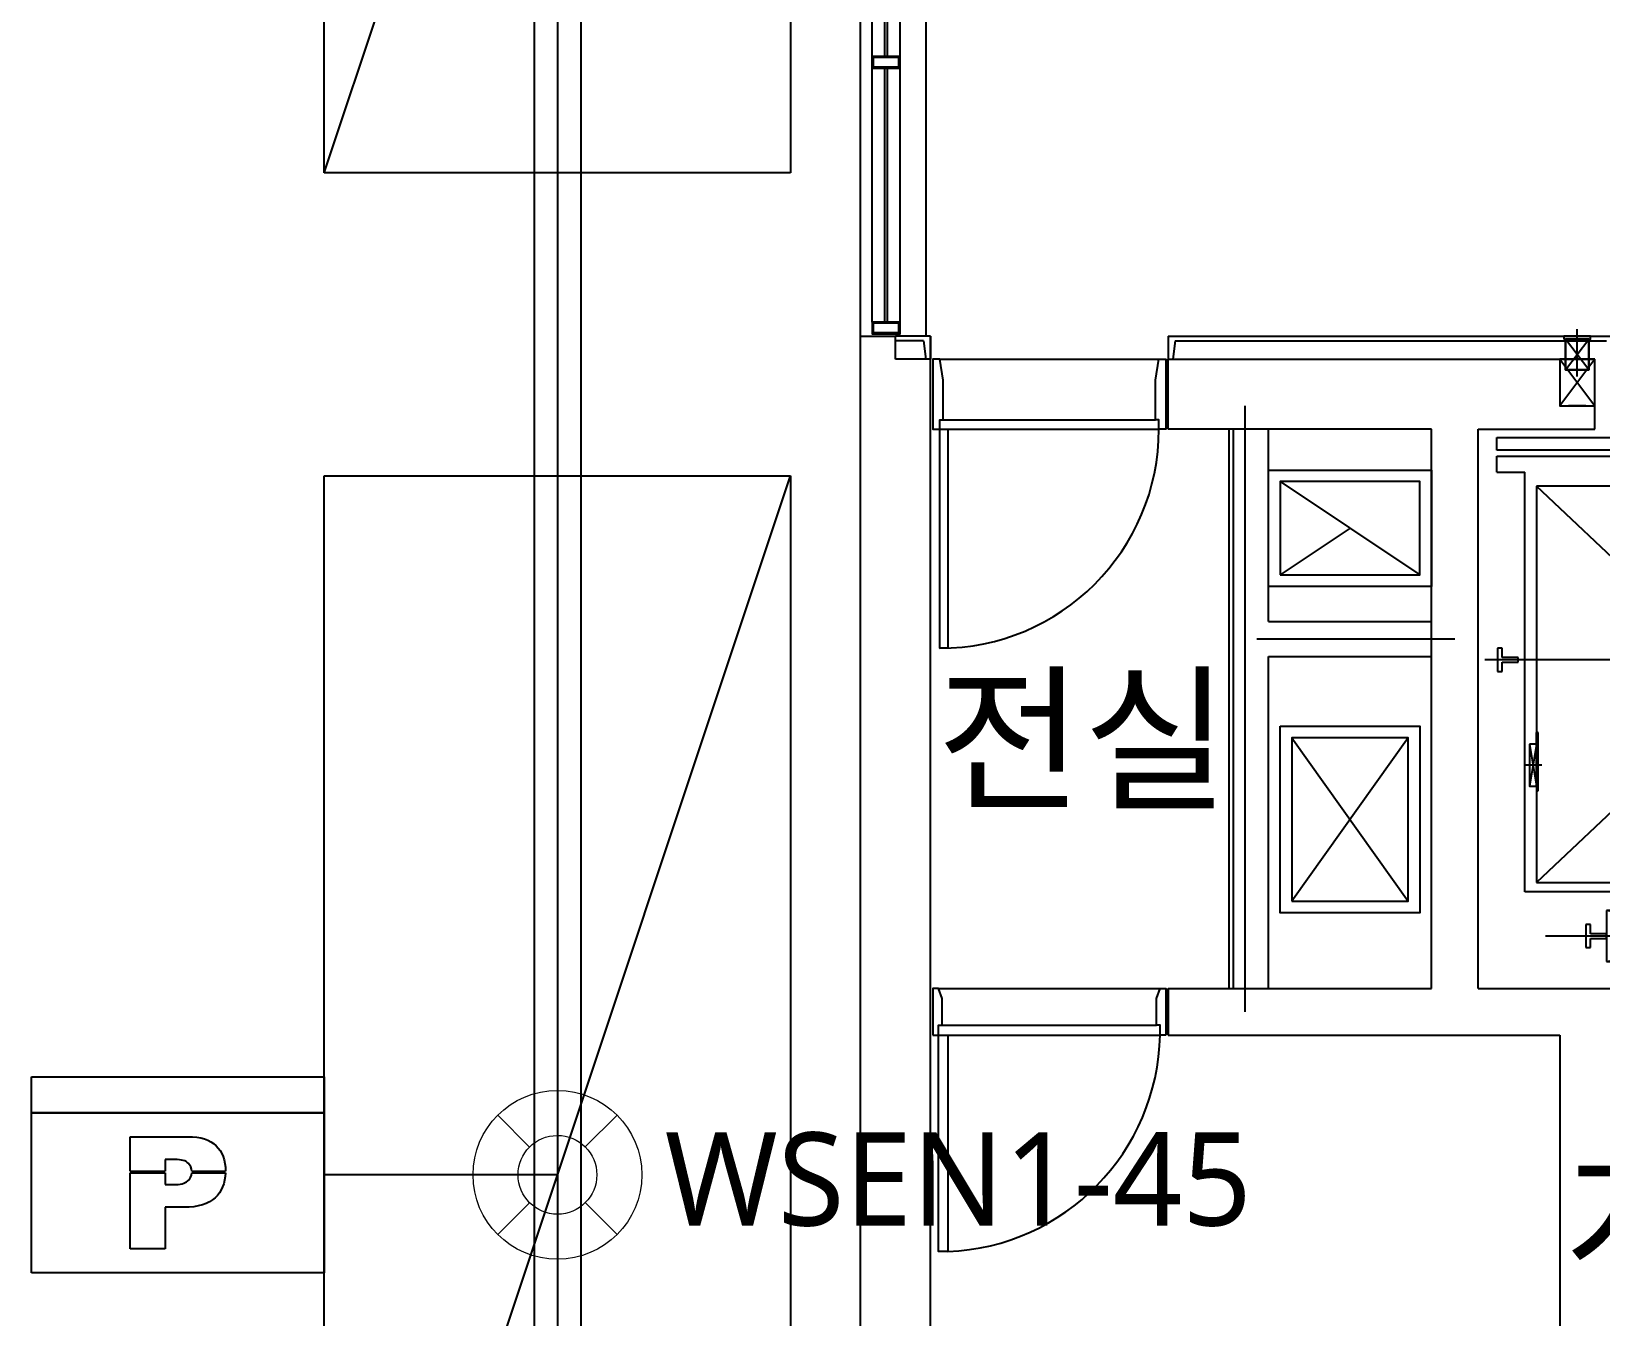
# Model space of a CAD drawing. Header units: millimetres. Extents: x -38475 to 94728, y -31127 to 90245.
# Drawn here: x -7482 to -750, y -2714 to 2802 of the extents above; entities that cross this region are included whole.
import ezdxf
from ezdxf.enums import TextEntityAlignment as Align

# ---------------------------------------------------------------- set-up
doc = ezdxf.new("R2010")
doc.units = ezdxf.units.MM
doc.linetypes.add('AUDIT_D_080121100638-0', pattern=[0])
for name, color, linetype in [('e-plan', 9, 'Continuous'), ('E-TEXT', 6, 'Continuous'), ('레이스웨이', 3, 'Continuous'), ('만공차등', 6, 'Continuous'), ('유도배선', 6, 'Continuous')]:
    doc.layers.add(name, color=color, linetype=linetype)
doc.layers.add('초음파센서', color=1, linetype='AUDIT_D_080121100638-0', lineweight=13)
doc.styles.add('1', font='malgun_0.ttf')
doc.styles.add('USUN', font='malgun_0.ttf')

# ---------------------------------------------------------------- blocks, each defined once
blk = doc.blocks.new('xr_plan$0$평행주차')
at = {"layer": 'e-plan'}
for p, q in [((2000, 6000), (0, 0)), ((0, 0), (0, 6000)), ((0, 6000), (2000, 6000)), ((2000, 6000), (2000, 0)), ((2000, 0), (0, 0))]:
    blk.add_line(p, q, dxfattribs=at)
blk = doc.blocks.new('xr_plan$0$ELEV-20P-S')
at = {"layer": 'e-plan'}
for p, q in [((18269, 200408.3), (18369, 200539.2)), ((18369, 200408.3), (18269, 200539.2)), ((18319, 200380.2), (18319, 200582.4)), ((18244.6, 200453.4), (18394.6, 200253.5)), ((18394.6, 200453.4), (18244.6, 200253.5)), ((18504.6, 200443.4), (18474.6, 200443.4)), ((18474.6, 200443.4), (18474.6, 200403.4)), ((18544.6, 200118.4), (18504.6, 200443.4)), ((19544.6, 200118.4), (19584.6, 200443.4)), ((19584.6, 200443.4), (19614.6, 200443.4)), ((19614.6, 200443.4), (19614.6, 200403.4)), ((18356.6, 200253.5), (18281.2, 200253.5)), ((18474.6, 200203.4), (18474.6, 200118.4)), ((19614.6, 200205.8), (19614.6, 200118.4)), ((17974.6, 200118.4), (18474.6, 200118.4)), ((17974.6, 200063.4), (17974.6, 200118.4)), ((20114.6, 200063.4), (17974.6, 200063.4)), ((18474.6, 200118.4), (18544.6, 200118.4)), ((19559.6, 200108.4), (18529.6, 200108.4)), ((18529.6, 200073.4), (18529.6, 200108.4)), ((19559.6, 200073.4), (18529.6, 200073.4)), ((19044.6, 197607.6), (19044.6, 200108.4)), ((19044.6, 200063.4), (19044.6, 200108.4)), ((19614.6, 200118.4), (19544.6, 200118.4)), ((19559.6, 200073.4), (19559.6, 200108.4)), ((19614.6, 200118.4), (20114.6, 200118.4)), ((20114.6, 200118.4), (20114.6, 200063.4)), ((17974.6, 200038.4), (20114.6, 200038.4)), ((17974.6, 199968.4), (17974.6, 200038.4)), ((19559.6, 200008.4), (18529.6, 200008.4)), ((18529.6, 199973.4), (18529.6, 200008.4)), ((19044.6, 199973.4), (19044.6, 200008.4)), ((19559.6, 199973.4), (19559.6, 200008.4)), ((20114.6, 200038.4), (20114.6, 199968.4)), ((17974.6, 199968.4), (18094.6, 199968.4)), ((18094.6, 198168.4), (18094.6, 199968.4)), ((18544.6, 199968.4), (18514.6, 199968.4)), ((19559.6, 199973.4), (18529.6, 199973.4)), ((18544.6, 199908.4), (18544.6, 199968.4)), ((19544.6, 199908.4), (19544.6, 199968.4)), ((19544.6, 199968.4), (19574.6, 199968.4)), ((19834.6, 199908.4), (19654.6, 199958.4)), ((19834.6, 199958.4), (19654.6, 199908.4)), ((19744.6, 199885.3), (19744.6, 199981.6)), ((19994.6, 199968.4), (19994.6, 198168.4)), ((19994.6, 199968.4), (20114.6, 199968.4)), ((18144.6, 199908.4), (18144.6, 198208.4)), ((18544.6, 199908.4), (18144.6, 199908.4)), ((19944.6, 198208.4), (18144.6, 199908.4)), ((19944.6, 199908.4), (18144.6, 198208.4)), ((19944.6, 199908.4), (19544.6, 199908.4)), ((19834.6, 199908.4), (19634.6, 199908.4)), ((19634.6, 199908.4), (19634.6, 199901.3)), ((19634.6, 199901.3), (19854.6, 199901.3)), ((19834.6, 199908.4), (19854.6, 199908.4)), ((19854.6, 199901.3), (19854.6, 199908.4)), ((19944.6, 198208.4), (19944.6, 199908.4)), ((17997.6, 199213.4), (17976.6, 199213.4)), ((17976.6, 199213.4), (17976.6, 199113.4)), ((17997.6, 199173.4), (17997.6, 199213.4)), ((20091.6, 199213.4), (20112.6, 199213.4)), ((20091.6, 199173.4), (20091.6, 199213.4)), ((20112.6, 199213.4), (20112.6, 199113.4)), ((20209.8, 199163.4), (17922.5, 199163.4)), ((18065.6, 199173.4), (17997.6, 199173.4)), ((17997.6, 199153.4), (18065.6, 199153.4)), ((17997.6, 199113.4), (17997.6, 199153.4)), ((18065.6, 199153.4), (18065.6, 199173.4)), ((20023.6, 199173.4), (20091.6, 199173.4)), ((20023.6, 199153.4), (20023.6, 199173.4)), ((20091.6, 199153.4), (20023.6, 199153.4)), ((20091.6, 199113.4), (20091.6, 199153.4)), ((17976.6, 199113.4), (17997.6, 199113.4)), ((20112.6, 199113.4), (20091.6, 199113.4)), ((18151.8, 198851.6), (18144.6, 198851.6)), ((18144.6, 198801.6), (18144.6, 198851.6)), ((18151.8, 198601.6), (18151.8, 198851.6)), ((18114.6, 198801.6), (18144.6, 198621.6)), ((18144.6, 198801.6), (18114.6, 198621.6)), ((18144.6, 198801.6), (18144.6, 198601.6)), ((18151.8, 198601.6), (18151.8, 198815.2)), ((18167.8, 198711.6), (18091.5, 198711.6)), ((18144.6, 198601.6), (18151.8, 198601.6)), ((18144.6, 198208.4), (19944.6, 198208.4)), ((19994.6, 198168.4), (18094.6, 198168.4)), ((19144.6, 198113.4), (18944.6, 198113.4)), ((18944.6, 198113.4), (18944.6, 198088.4)), ((19044.6, 198148.4), (19044.6, 197559.6)), ((19144.6, 198088.4), (19144.6, 198113.4)), ((18444.6, 197868.4), (19644.2, 198088.4)), ((19644.2, 197868.4), (18444.6, 198088.4)), ((18444.6, 198088.4), (18444.6, 197868.4)), ((18944.6, 198088.4), (18444.6, 198088.4)), ((19644.2, 198088.4), (19144.6, 198088.4)), ((19644.2, 197868.4), (19644.2, 198088.4)), ((19902.7, 197978.4), (18182.5, 197978.4)), ((18356.4, 198028.4), (18356.4, 197928.4)), ((18376.4, 198028.4), (18356.4, 198028.4)), ((18376.4, 197988.4), (18376.4, 198028.4)), ((18444.4, 197988.4), (18376.4, 197988.4)), ((18444.4, 197968.4), (18444.4, 197988.4)), ((19644.4, 197988.4), (19712.4, 197988.4)), ((19644.4, 197968.4), (19644.4, 197988.4)), ((19712.4, 197988.4), (19712.4, 198028.4)), ((19712.4, 198028.4), (19732.4, 198028.4)), ((19732.4, 198028.4), (19732.4, 197928.4)), ((18356.4, 197928.4), (18376.4, 197928.4)), ((18376.4, 197968.4), (18444.4, 197968.4)), ((18376.4, 197928.4), (18376.4, 197968.4)), ((19712.4, 197968.4), (19644.4, 197968.4)), ((19712.4, 197928.4), (19712.4, 197968.4)), ((19732.4, 197928.4), (19712.4, 197928.4)), ((18444.6, 197868.4), (18944.6, 197868.4)), ((18944.6, 197843.4), (18944.6, 197868.4)), ((19144.6, 197843.4), (18944.6, 197843.4)), ((19144.6, 197868.4), (19144.6, 197843.4)), ((19144.6, 197868.4), (19644.2, 197868.4))]:
    blk.add_line(p, q, dxfattribs=at)
for points in [[(18261.8, 200539.2), (18376.2, 200539.2), (18376.2, 200553.5), (18261.8, 200553.5)], [(18369, 200539.2), (18269, 200539.2), (18269, 200408.3), (18369, 200408.3)], [(18269, 200539.2), (18369, 200539.2), (18369, 200408.3), (18269, 200408.3)], [(18394.6, 200453.4), (18244.6, 200453.4), (18244.6, 200253.5), (18394.6, 200253.5)], [(19834.6, 199958.4), (19654.6, 199958.4), (19654.6, 199908.4), (19834.6, 199908.4)], [(19266.1, 199118.4), (18866.1, 199118.4), (18866.1, 199208.4), (19266.1, 199208.4)], [(18114.6, 198801.6), (18114.6, 198621.6), (18144.6, 198621.6), (18144.6, 198801.6)], [(19243.9, 197933.4), (18843.9, 197933.4), (18843.9, 198023.4), (19243.9, 198023.4)]]:
    blk.add_lwpolyline(points, close=True, dxfattribs=at)
blk = doc.blocks.new('Xref-지하2층')
at = {"layer": 'e-plan'}
for p, q in [((-400, 13400), (-400, 16925)), ((-120, 16925), (-120, 13400)), ((-350, 13460), (-350, 16865)), ((-230, 13460), (-230, 16865)), ((-296, 14600), (-296, 15725)), ((-284, 14600), (-284, 15725)), ((-296, 13460), (-296, 14550)), ((-284, 13460), (-284, 14550)), ((-400, 3900), (-400, 13400)), ((-400, 13400), (-250, 13400)), ((-250, 13300), (-250, 13400)), ((-100, 13400), (-250, 13400)), ((-100, 13400), (-238.7, 13400)), ((-100, 13300), (-100, 13400)), ((-100, 13400), (-100, 13300)), ((-130, 13380), (-250, 13380)), ((-130, 13380), (-120, 13300)), ((-100, 13300), (-250, 13300)), ((-100, 4200), (-100, 13300)), ((-60, 13300), (880, 13300)), ((920, 13000), (920, 13300)), ((920, 13300), (2750, 13300)), ((2750, 13000), (2750, 13300)), ((-45, 13040), (865, 13040)), ((-25, 13000), (880, 13000)), ((2050, 13000), (920, 13000)), ((2050, 10600), (2050, 13000)), ((2250, 13000), (2750, 13000)), ((2250, 10600), (2250, 13000)), ((1400, 12775), (2000, 12375)), ((1700, 12575), (1400, 12375)), ((1450, 11675), (1950, 10975)), ((1950, 11675), (1450, 10975)), ((-65, 10600), (885, 10600)), ((920, 10600), (2050, 10600)), ((920, 10600), (920, 10400)), ((920, 10400), (920, 10600)), ((2250, 10600), (9500, 10600)), ((-50, 10443), (870, 10443)), ((-25, 10400), (885, 10400)), ((920, 10400), (2600, 10400)), ((2600, 10400), (2600, 4200))]:
    blk.add_line(p, q, dxfattribs=at)
at = {"layer": 'e-plan', "linetype": 'Continuous'}
for p, q in [((920, 13400), (2830, 13400)), ((920, 13400), (920, 13300)), ((950, 13380), (940, 13300)), ((950, 13380), (2800, 13380)), ((1250, 10500), (1250, 13100)), ((1182, 10600), (1182, 13000)), ((1200, 10600), (1200, 13000)), ((1350, 12175), (1350, 13000)), ((1350, 12175), (2050, 12175)), ((1300, 12100), (2150, 12100)), ((1350, 10600), (1350, 12025)), ((1350, 12025), (2050, 12025))]:
    blk.add_line(p, q, dxfattribs=at)
at = {"layer": 'e-plan'}
for points in [[(-350, 14600), (-350, 14550), (-230, 14550), (-230, 14600)], [(-345, 14595), (-345, 14555), (-235, 14555), (-235, 14595)], [(-350, 13460), (-350, 13410), (-230, 13410), (-230, 13460)], [(-345, 13455), (-345, 13415), (-235, 13415), (-235, 13455)], [(-60, 13000), (-60, 13040), (-45, 13040), (-45, 13210), (-60, 13300), (-90, 13300), (-90, 13000)], [(880, 13000), (880, 13040), (865, 13040), (865, 13210), (880, 13300), (910, 13300), (910, 13000)], [(1350, 12825), (2050, 12825), (2050, 12325), (1350, 12325)], [(1400, 12375), (2000, 12375), (2000, 12775), (1400, 12775)], [(1400, 11725), (2000, 11725), (2000, 10925), (1400, 10925)], [(1450, 10975), (1950, 10975), (1950, 11675), (1450, 11675)], [(-90, 10400), (-65, 10400), (-65, 10443), (-50, 10443), (-50, 10557), (-65, 10600), (-90, 10600)], [(910, 10400), (885, 10400), (885, 10443), (870, 10443), (870, 10557), (885, 10600), (910, 10600)], [(-65, 10400), (-25, 10400), (-25, 9470.9), (-65, 9470.9)]]:
    blk.add_lwpolyline(points, close=True, dxfattribs=at)
blk.add_lwpolyline([(-60, 13000), (-25, 13000), (-25, 12060), (-60, 12060), (-60, 13000)], dxfattribs=at)
for centre, radius, start, end in [((-60, 13000), 940, 270, 0), ((-62.3, 10417.5), 947.4, 272.25347, 358.93901)]:
    blk.add_arc(centre, radius, start, end, dxfattribs=at)
at = {"layer": 'e-plan', "linetype": 'Continuous', "rotation": 180}
for p in [(-700, 20100), (-700, 12800)]:
    blk.add_blockref('xr_plan$0$평행주차', p, dxfattribs=at)
at = {"layer": 'e-plan'}
blk.add_blockref('xr_plan$0$ELEV-20P-S', (-15644.6, -187153.4), dxfattribs=at)
at = {"layer": 'e-plan', "style": 'USUN'}
for s, p in [('전실', (554.6, 11668.7)), ('계단실#2', (3957.1, 9604.4))]:
    blk.add_text(s, height=500, dxfattribs=at).set_placement(p, align=Align.MIDDLE_CENTER)
blk = doc.blocks.new('A$C61602750')
at = {"layer": 'e-plan'}
blk.add_blockref('Xref-지하2층', (-3525, -11905), dxfattribs=at)
blk = doc.blocks.new('센서')
at = {"layer": '초음파센서'}
for p, q in [((-256.2, 255.9), (-119.6, 119.4)), ((119.4, 119.6), (255.9, 256.2)), ((-255.9, -256.2), (-119.4, -119.6)), ((119.6, -119.4), (256.2, -255.9))]:
    blk.add_line(p, q, dxfattribs=at)
for major_axis, start_param, end_param in [((0, 362.1), 2.801804347482335, 9.08498965466192), ((-0.3, 169), 2.862310370331366, 9.145495677510953)]:
    blk.add_ellipse((0, 0), major_axis=major_axis, ratio=1, start_param=start_param, end_param=end_param, dxfattribs=at)
blk = doc.blocks.new('만공차등')
at = {"layer": '만공차등', "color": 2}
for p, q in [((256.2, 772.8), (1281.1, 772.8)), ((256.2, 85.9), (256.2, 772.8)), ((1281.1, 772.8), (1281.1, 85.9)), ((1281.1, 646.8), (256.2, 646.8)), ((256.2, 646.8), (1281.1, 646.8)), ((602, 441.7), (723.9, 441.7)), ((817.1, 441.7), (935.3, 441.7)), ((602, 436.5), (723.9, 436.5)), ((817.1, 436.5), (935.2, 436.5)), ((1281.1, 85.9), (256.2, 85.9))]:
    blk.add_line(p, q, dxfattribs=at)
for points in [[(602, 562.7), (602, 562.7), (803.8, 562.7), (803.8, 562.7)], [(602, 441.7), (602, 509.2), (602, 562.7), (602, 562.7)], [(803.8, 562.7), (847.7, 562.7), (880.6, 552.3), (902.5, 531.4)], [(758.5, 482.9), (758.5, 482.9), (723.9, 482.9), (723.9, 482.9)], [(723.9, 482.9), (723.9, 482.9), (723.9, 462.7), (723.9, 441.7)], [(804.8, 470), (796.6, 478.6), (781.2, 482.9), (758.5, 482.9)], [(817.1, 441.7), (816.4, 452.7), (812.4, 462.2), (804.8, 470)], [(602, 170), (602, 170), (602, 321.7), (602, 436.5)], [(723.9, 436.5), (723.9, 415.5), (723.9, 395.3), (723.9, 395.3)], [(723.9, 395.3), (723.9, 395.3), (753.7, 395.3), (753.7, 395.3)], [(753.7, 395.3), (777.1, 395.3), (793.5, 399.3), (802.9, 407.5)], [(802.9, 407.5), (811.9, 415.1), (816.6, 424.8), (817.1, 436.5)], [(935.2, 436.5), (934.1, 399.5), (922.2, 370.5), (899.5, 349.2)], [(899.5, 349.2), (875.7, 326.9), (839.3, 315.7), (790.4, 315.7)], [(790.4, 315.7), (790.4, 315.7), (723.9, 315.7), (723.9, 315.7)], [(723.9, 315.7), (723.9, 315.7), (723.9, 170), (723.9, 170)], [(723.9, 170), (723.9, 170), (602, 170), (602, 170)]]:
    blk.add_open_spline(points, degree=3, dxfattribs=at)
blk.add_open_spline([(902.5, 531.4), (924.3, 510.5), (935.3, 480.7), (935.3, 442.2), (935.3, 442), (935.3, 441.8), (935.3, 441.7)], degree=3, knots=[0.4989771, 0.4989771, 0.4989771, 0.4989771, 0.9979543, 0.9979543, 0.9979543, 1, 1, 1, 1], dxfattribs=at)

msp = doc.modelspace()

# ---------------------------------------------------------------- linework, layer by layer
at = {"layer": '레이스웨이'}
for points in [[(1221.1, 7215.1), (1221.1, 8675.8), (-5325, 8675.8), (-5325, -21055), (36475, -21055)], [(1021.1, 7215.1), (1021.1, 8475.8), (-5125, 8475.8), (-5125, -20855), (36475, -20855)]]:
    msp.add_lwpolyline(points, dxfattribs=at)
at = {"layer": '만공차등', "color": 4, "linetype": 'Continuous', "ltscale": 2}
msp.add_lwpolyline([(-5225, -2105), (-6225, -2105)], dxfattribs=at)
at = {"layer": '유도배선'}
msp.add_lwpolyline([(1121.1, 7215.1), (1121.1, 8575.8), (-5225, 8575.8), (-5225, -20955), (36475, -20955)], dxfattribs=at)

# ---------------------------------------------------------------- block references
at = {"layer": 'e-plan'}
msp.add_blockref('A$C61602750', (0, 0), dxfattribs=at)
at = {"layer": '만공차등', "xscale": 1.226069819647817, "yscale": 1.226069819647817, "zscale": 1.226069819647817}
msp.add_blockref('만공차등', (-7795.7, -2631.4), dxfattribs=at)
at = {"layer": '초음파센서'}
msp.add_blockref('센서', (-5225, -2105), dxfattribs=at)

# ---------------------------------------------------------------- texts
at = {"layer": 'E-TEXT', "style": '1'}
msp.add_text('WSEN1-45', height=400, dxfattribs=at).set_placement((-3505.4, -2122.9), align=Align.MIDDLE_CENTER)

doc.saveas('drawing.dxf')
